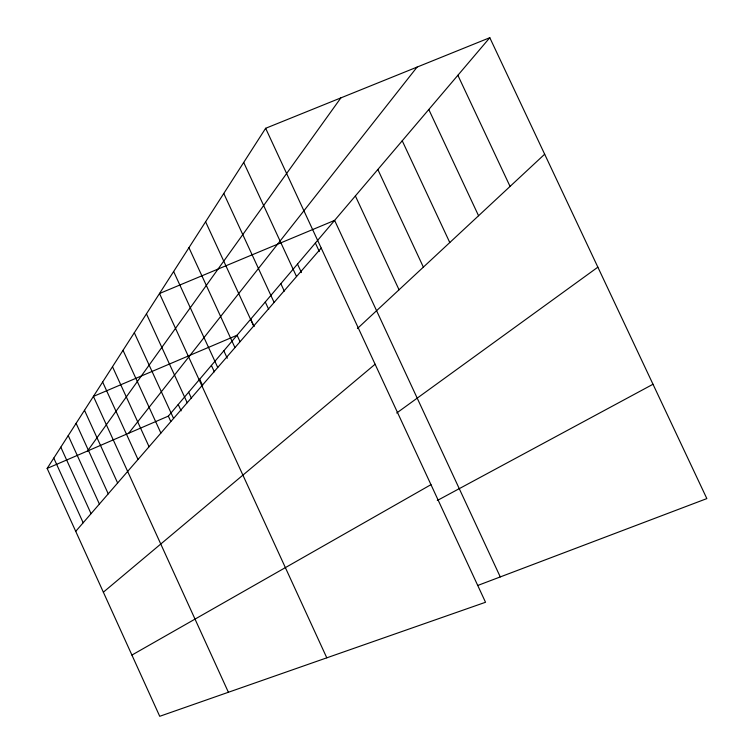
<?xml version="1.0" encoding="UTF-8"?>
<svg xmlns="http://www.w3.org/2000/svg" width="754" height="754" viewBox="0 0 754 754"><rect width="100%" height="100%" fill="white"/><g stroke="black" fill="none" stroke-linecap="round" stroke-linejoin="round"><path stroke-width="1.13" d="M265.644 128.293L485.529 602.267L159.725 716.3L47.153 468.423L265.644 128.293L489.798 37.7L706.847 498.592L477.932 585.396M87.502 451.015L340.874 97.888M128.698 433.23L417.075 67.097M47.153 468.423L168.34 416.123L489.798 37.7M75.73 531.344L321.213 248.085M357.424 328.527L544.671 154.202M103.364 592.182L375.096 364.239M396.708 413.003L597.865 267.17M131.922 655.066L430.968 484.662M437.301 500.496L653.002 384.257M457.876 75.287L510.062 186.427M428.8 109.509L478.564 215.748M402.231 140.791L449.78 242.543M377.839 169.499L423.371 267.133M355.379 195.946L399.045 289.781M500.27 576.923L334.616 220.385L159.509 293.513L326.793 657.827M315.379 243.024L319.319 251.525M297.5 264.07L301.44 272.58M243.702 162.449L296.529 276.558M280.846 283.683L284.305 291.157M223.778 193.467L274.117 302.42M265.285 302.005L268.716 309.432M250.714 319.149L254.126 326.539M205.597 221.77L253.674 326.011M240.008 341.647L237.058 335.238L93.421 396.406L228.396 692.266M188.943 247.689L234.956 347.613M223.834 350.798L227.265 358.263M173.637 271.525L217.746 367.471M211.403 365.426L214.343 371.835M199.697 379.215L202.647 385.624M188.651 392.212L191.563 398.546M146.446 313.853L187.19 402.721M178.217 404.493L181.139 410.864M134.316 332.74L173.571 418.451M168.34 416.123L170.781 421.467M123.025 350.308L160.894 433.079M112.497 366.708L149.066 446.726M102.648 382.033L138.01 459.478M84.495 410.289L117.633 482.994M76.116 423.333L108.237 493.842M68.237 435.605L99.387 504.049M60.81 447.169L91.045 513.672M53.788 458.093L83.176 522.758"/></g></svg>
